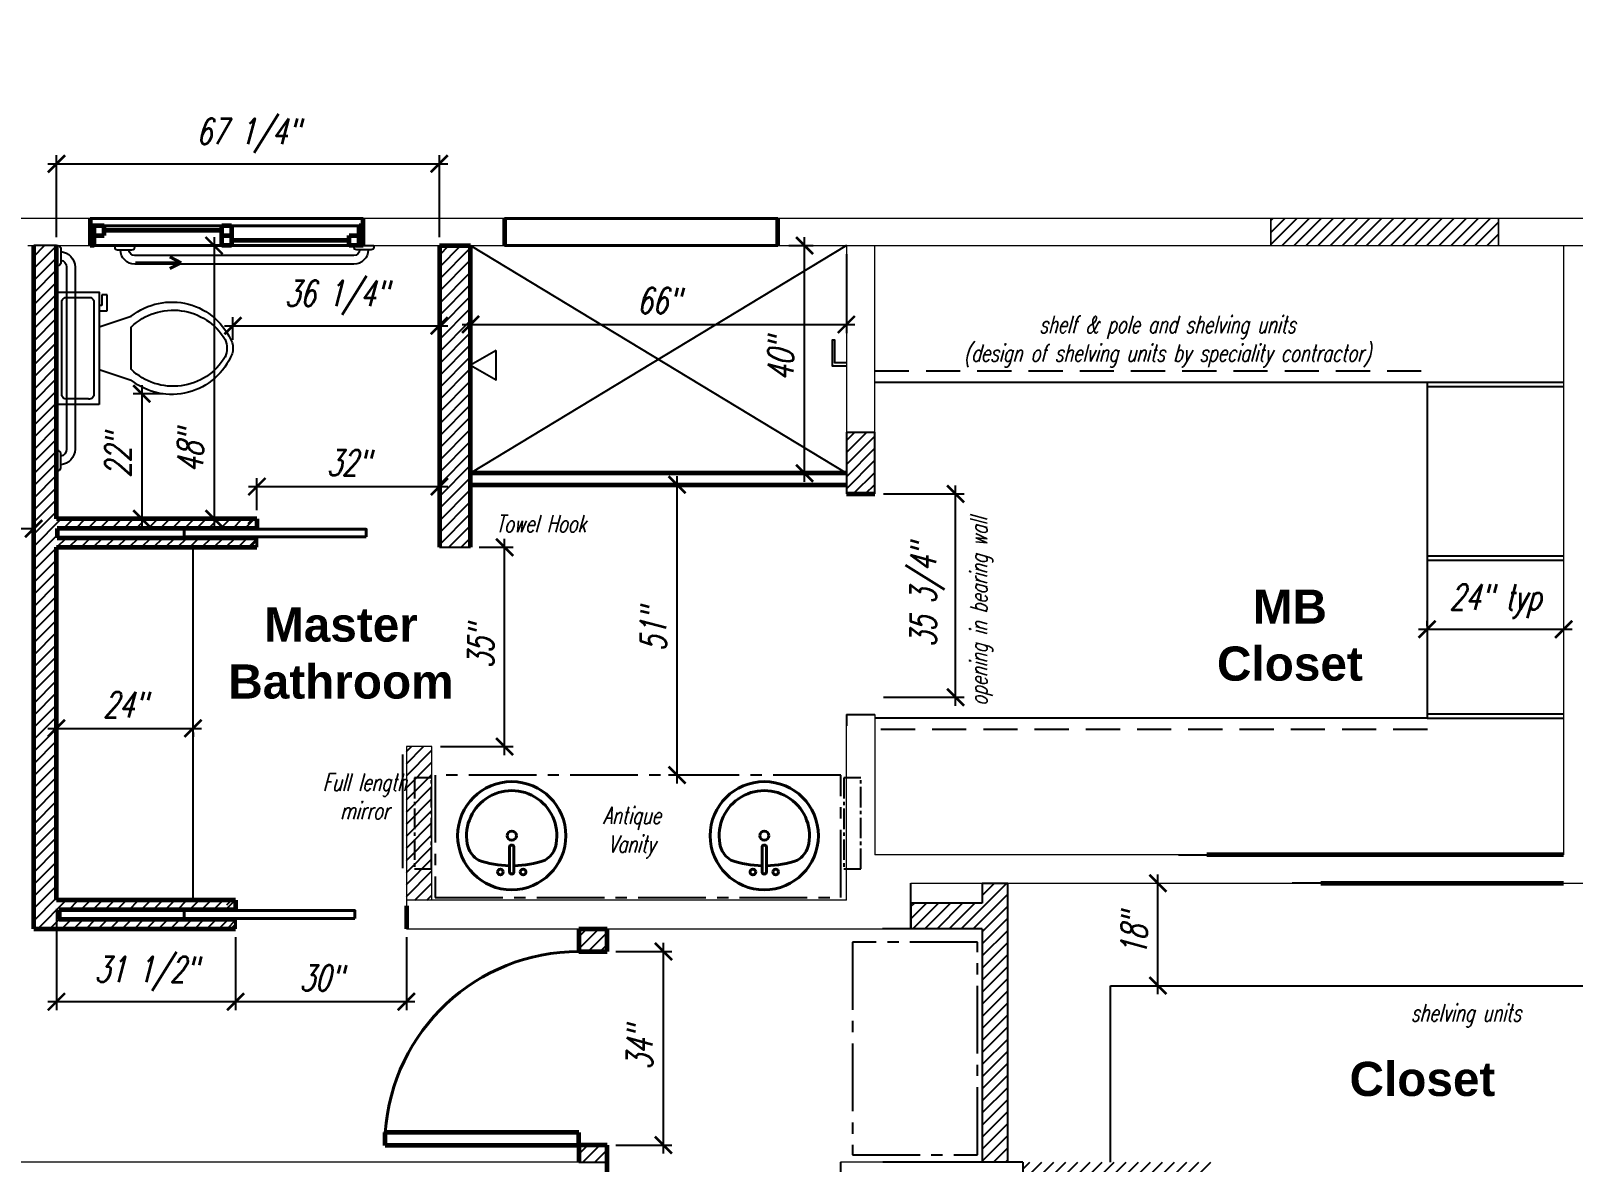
# Model space of a CAD drawing. Extents: x -938 to 746, y -693 to 167.
# Drawn here: x -460 to -189.1, y -165.7 to 33 of the extents above; entities that cross this region are included whole.
import ezdxf

# ---------------------------------------------------------------- set-up
doc = ezdxf.new("R2010")
doc.units = 0
doc.header["$LTSCALE"] = 48
doc.header["$MEASUREMENT"] = 0
doc.linetypes.add('CENTER2', pattern=[1.125, 0.75, -0.125, 0.125, -0.125])
doc.linetypes.add('HIDDEN2', pattern=[0.1875, 0.125, -0.0625])
doc.layers.get('Defpoints').update_dxf_attribs({"color": 11})
for name, color, linetype in [('A-Counter-Shelves', 2, 'Continuous'), ('A-Door', 1, 'Continuous'), ('A-FURN', 1, 'CENTER2'), ('A-WALL-ext-exs', 2, 'Continuous'), ('A-Wall-Int', 3, 'Continuous'), ('A-wall-int-exs', 41, 'Continuous'), ('A-Window', 74, 'Continuous'), ('Dim48', 1, 'Continuous'), ('Dim72', 1, 'Continuous'), ('hatch-walls', 165, 'Continuous'), ('Layer1', 1, 'Continuous'), ('P-FIXT', 1, 'Continuous'), ('P-SANR-FIXT', 1, 'Continuous')]:
    doc.layers.add(name, color=color, linetype=linetype)
doc.layers.add('A-Wall-ext', color=6, linetype='Continuous', lineweight=18)
doc.layers.add('text-features', color=30, linetype='Continuous', lineweight=9)
doc.layers.add('Text-Room Names', color=11, linetype='Continuous', plot=False)
doc.styles.add('Arial_B', font='arialbd.ttf', dxfattribs={"height": 6})
doc.styles.add('ROMANS', font='romans.shx', dxfattribs={"width": 0.7, "oblique": 15})
doc.dimstyles.new('Dim48', dxfattribs={"dimscale": 48, "dimtxt": 0.125, "dimasz": 0.0625, "dimexe": 0.09375, "dimexo": 0.046875, "dimgap": 0.03125, "dimtad": 1, "dimdec": 3, "dimzin": 3, "dimdsep": 46, "dimlunit": 4, "dimtxsty": 'ROMANS', "dimblk1": 'ARCHTICK', "dimblk2": 'ARCHTICK', "dimsah": 1, "dimcen": 0.09375, "dimclrd": 256, "dimclre": 256, "dimclrt": 3, "dimadec": 0, "dimazin": 0, "dimtfac": 1, "dimtdec": 3, "dimtmove": 1, "dimatfit": 1, "dimldrblk": 'ARCHTICK', "dimfxl": 1, "dimtolj": 1, "dimtzin": 0, "dimarcsym": 0})
doc.dimstyles.new('Dim48-in', dxfattribs={"dimscale": 48, "dimtxt": 0.09375, "dimasz": 0.0625, "dimexe": 0.03125, "dimexo": 0.03125, "dimgap": 0.03125, "dimtad": 1, "dimdec": 3, "dimzin": 7, "dimdsep": 46, "dimlunit": 5, "dimtxsty": 'ROMANS', "dimblk1": 'ARCHTICK', "dimblk2": 'ARCHTICK', "dimsah": 1, "dimcen": 0.125, "dimdle": 0.03125, "dimclrd": 256, "dimclre": 256, "dimclrt": 3, "dimadec": 0, "dimazin": 0, "dimtfac": 1, "dimtdec": 3, "dimtmove": 1, "dimatfit": 1, "dimldrblk": 'ARCHTICK', "dimfxl": 1, "dimfrac": 2, "dimtolj": 1, "dimtzin": 0, "dimarcsym": 0})

# ---------------------------------------------------------------- blocks, each defined once
blk = doc.blocks.new('_ARCHTICK')
at = {"color": 0, "linetype": 'ByBlock', "ltscale": 48, "const_width": 0.15}
blk.add_lwpolyline([(-0.5, -0.5), (0.5, 0.5)], dxfattribs=at)
blk = doc.blocks.new('DIMBLOCK2-Level 1')
at = {"layer": 'Defpoints', "color": 0, "transparency": 16777216}
for p in [(-382.75, -4.75), (-316.75, -4.75), (-316.75, -18.61)]:
    blk.add_point(p, dxfattribs=at)
at = {"layer": 'Dim48', "lineweight": -2, "transparency": 16777216}
for p, q in [((-382.75, -6.25), (-382.75, -20.11)), ((-316.75, -6.25), (-316.75, -20.11)), ((-384.25, -18.61), (-315.25, -18.61))]:
    blk.add_line(p, q, dxfattribs=at)
at = {"layer": 'Dim48', "lineweight": -2, "transparency": 16777216, "xscale": 3, "yscale": 3, "zscale": 3, "rotation": 180}
blk.add_blockref('_ARCHTICK', (-382.75, -18.61), dxfattribs=at)
at = {"layer": 'Dim48', "lineweight": -2, "transparency": 16777216, "xscale": 3, "yscale": 3, "zscale": 3}
blk.add_blockref('_ARCHTICK', (-316.75, -18.61), dxfattribs=at)
at = {"layer": 'Dim48', "color": 3, "transparency": 16777216, "insert": (-349.75, -14.43), "char_height": 4.5, "width": 115.4431, "attachment_point": 5, "style": 'ROMANS'}
blk.add_mtext('\\A1;66"', dxfattribs=at)
blk = doc.blocks.new('DIMBLOCK3-Level 1')
at = {"layer": 'Defpoints', "color": 0, "transparency": 16777216}
for p in [(-388.25, 9.62), (-455.51, -4.75), (-388.25, -4.75)]:
    blk.add_point(p, dxfattribs=at)
at = {"layer": 'Dim48', "lineweight": -2, "transparency": 16777216}
for p, q in [((-455.51, -3.25), (-455.51, 11.12)), ((-388.25, -3.25), (-388.25, 11.12)), ((-457.01, 9.62), (-386.75, 9.62))]:
    blk.add_line(p, q, dxfattribs=at)
at = {"layer": 'Dim48', "lineweight": -2, "transparency": 16777216, "xscale": 3, "yscale": 3, "zscale": 3, "rotation": 180}
blk.add_blockref('_ARCHTICK', (-455.51, 9.62), dxfattribs=at)
at = {"layer": 'Dim48', "lineweight": -2, "transparency": 16777216, "xscale": 3, "yscale": 3, "zscale": 3}
blk.add_blockref('_ARCHTICK', (-388.25, 9.62), dxfattribs=at)
at = {"layer": 'Dim48', "color": 3, "transparency": 16777216, "insert": (-421.88, 14.55), "char_height": 4.5, "width": 115.4431, "attachment_point": 5, "style": 'ROMANS'}
blk.add_mtext('\\A1;67 1/4"', dxfattribs=at)
blk = doc.blocks.new('DIMBLOCK28-Level 1')
at = {"layer": 'Defpoints', "color": 0, "transparency": 16777216}
for p in [(-328.34, -4.75), (-324.09, -4.75), (-328.96, -44.75)]:
    blk.add_point(p, dxfattribs=at)
at = {"layer": 'Dim48', "lineweight": -2, "transparency": 16777216}
for p, q in [((-326.84, -4.75), (-322.59, -4.75)), ((-324.09, -46.25), (-324.09, -3.25)), ((-327.46, -44.75), (-322.59, -44.75))]:
    blk.add_line(p, q, dxfattribs=at)
at = {"layer": 'Dim48', "lineweight": -2, "transparency": 16777216, "xscale": 3, "yscale": 3, "zscale": 3}
for p, rotation in [((-324.09, -4.75), 90), ((-324.09, -44.75), 270)]:
    blk.add_blockref('_ARCHTICK', p, dxfattribs=dict(at, rotation=rotation))
at = {"layer": 'Dim48', "color": 3, "transparency": 16777216, "insert": (-328.27, -24.75), "char_height": 4.5, "width": 115.4431, "attachment_point": 5, "rotation": 90, "style": 'ROMANS'}
blk.add_mtext('\\A1;40"', dxfattribs=at)
blk = doc.blocks.new('*D42')
at = {"layer": 'Defpoints', "color": 0, "transparency": 16777216}
for p in [(-214.75, -73.09), (-190.75, -72.14), (-190.75, -72.14)]:
    blk.add_point(p, dxfattribs=at)
at = {"layer": 'Dim48', "lineweight": -2, "transparency": 16777216}
for p, q in [((-216.25, -72.14), (-189.25, -72.14)), ((-214.75, -71.59), (-214.75, -70.64))]:
    blk.add_line(p, q, dxfattribs=at)
at = {"layer": 'Dim48', "lineweight": -2, "transparency": 16777216, "xscale": 3, "yscale": 3, "zscale": 3, "rotation": 180}
blk.add_blockref('_ARCHTICK', (-214.75, -72.14), dxfattribs=at)
at = {"layer": 'Dim48', "lineweight": -2, "transparency": 16777216, "xscale": 3, "yscale": 3, "zscale": 3}
blk.add_blockref('_ARCHTICK', (-190.75, -72.14), dxfattribs=at)
at = {"layer": 'Dim48', "color": 3, "transparency": 16777216, "insert": (-202.75, -67.22), "char_height": 4.5, "attachment_point": 5, "style": 'ROMANS'}
blk.add_mtext('\\A1;24" typ', dxfattribs=at)
blk = doc.blocks.new('water closet 31Lx19W-tank')
for p, q in [((8.92, -5.64), (8.92, -1.88)), ((-9.39, -7.98), (-7.52, -7.98)), ((-9.39, -8.92), (-9.39, -7.98)), ((-7.52, -7.98), (-7.52, -7.52)), ((-6.58, -7.52), (-6.58, -8.92)), ((-3.76, -7.52), (-5.64, -13.15)), ((3.76, -7.52), (5.64, -13.15)), ((-6.58, -8.92), (-9.39, -8.92)), ((3.76, -13.15), (-3.76, -13.15))]:
    blk.add_line(p, q)
blk.add_lwpolyline([(9.86, -7.52), (9.86, 0), (-9.86, 0), (-9.86, -7.52)], close=True)
for points in [[(-8.92, -1.88), (-8.92, -5.64)], [(7.98, -0.94), (-7.98, -0.94)], [(-7.98, -6.58), (7.98, -6.58)]]:
    blk.add_lwpolyline(points)
for centre, radius, start, end in [((-8.1, -1.76), 0.83, 81.8699, 188.1301), ((8.1, -1.76), 0.83, 351.8699, 98.1301), ((-8.1, -5.75), 0.83, 171.8699, 278.1301), ((8.1, -5.75), 0.83, 261.8699, 8.1301), ((3.31, -20.27), 11.43, 141.4691, 247.9714), ((3.95, -20.5), 10.64, 136.3677, 238.9468), ((-3.31, -20.27), 11.43, 292.0284, 38.5307), ((-3.95, -20.5), 10.64, 301.053, 43.6321), ((0, -26.19), 3.76, 245.7318, 294.2682), ((0, -27.24), 3.76, 254.8605, 285.1395)]:
    blk.add_arc(centre, radius, start, end)
blk = doc.blocks.new('GB-42')
at = {"linetype": 'Continuous'}
for points in [[(-0.75, 21.76, 0.411872), (-3.26, 19.23), (-3.26, 0), (-3.26, -19.23, 0.411872), (-0.75, -21.76)], [(-0.75, 20.26, 0.408454), (-1.76, 19.23), (-1.76, 0), (-1.76, -19.23, 0.408454), (-0.75, -20.26)]]:
    blk.add_lwpolyline(points, format="xyb", dxfattribs=at)
for points in [[(0, 22.77), (-0.24, 22.77, 0.414214), (-0.75, 22.26), (-0.75, 19.74, 0.414214), (-0.24, 19.23), (0, 19.23)], [(0, -22.77), (-0.24, -22.77, -0.414214), (-0.75, -22.26), (-0.75, -19.74, -0.414214), (-0.24, -19.23), (0, -19.23)]]:
    blk.add_lwpolyline(points, format="xyb", close=True, dxfattribs=at)
blk = doc.blocks.new('GB-36')
at = {"linetype": 'Continuous'}
blk.add_line((18, 0), (18, 0), dxfattribs=at)
for points in [[(18.74, 0.75, 0.388325), (16, 3.26), (-16, 3.26, 0.388325), (-18.74, 0.75, 0.388325)], [(17.23, 0.75, 0.357556), (16, 1.76), (-16, 1.76, 0.357556), (-17.23, 0.75, 0.357556)]]:
    blk.add_lwpolyline(points, format="xyb", dxfattribs=at)
for points in [[(-19.77, 0), (-19.77, 0.24, -0.414214), (-19.26, 0.75), (-16.74, 0.75, -0.414214), (-16.23, 0.24), (-16.23, 0)], [(19.77, 0), (19.77, 0.24, 0.414214), (19.26, 0.75), (16.74, 0.75, 0.414214), (16.23, 0.24), (16.23, 0)]]:
    blk.add_lwpolyline(points, format="xyb", close=True, dxfattribs=at)
blk = doc.blocks.new('ADA-handrails-at-WC')
at = {"linetype": 'Continuous', "rotation": 90}
for name, p in [('GB-36', (0, -19.77)), ('GB-42', (-33, 0))]:
    blk.add_blockref(name, p, dxfattribs=at)
blk = doc.blocks.new('*D93')
at = {"layer": 'Defpoints', "color": 0, "transparency": 16777216}
for p in [(-382.75, -57.75), (-376.78, -57.75), (-389.54, -92.75)]:
    blk.add_point(p, dxfattribs=at)
at = {"layer": 'Dim72', "lineweight": -2, "transparency": 16777216}
for p, q in [((-376.78, -94.25), (-376.78, -56.25)), ((-381.25, -57.75), (-375.28, -57.75)), ((-388.04, -92.75), (-375.28, -92.75))]:
    blk.add_line(p, q, dxfattribs=at)
at = {"layer": 'Dim72', "lineweight": -2, "transparency": 16777216, "xscale": 3, "yscale": 3, "zscale": 3}
for p, rotation in [((-376.78, -57.75), 90), ((-376.78, -92.75), 270)]:
    blk.add_blockref('_ARCHTICK', p, dxfattribs=dict(at, rotation=rotation))
at = {"layer": 'Dim72', "color": 3, "transparency": 16777216, "insert": (-380.96, -75.25), "char_height": 4.5, "attachment_point": 5, "rotation": 90, "style": 'ROMANS'}
blk.add_mtext('\\A1;35"', dxfattribs=at)
blk = doc.blocks.new('*D94')
at = {"layer": 'Defpoints', "color": 0, "transparency": 16777216}
for p in [(-358.75, -128.75), (-348.88, -128.75), (-358.75, -162.75)]:
    blk.add_point(p, dxfattribs=at)
at = {"layer": 'Dim48', "lineweight": -2, "transparency": 16777216}
for p, q in [((-348.88, -164.25), (-348.88, -127.25)), ((-357.25, -128.75), (-347.38, -128.75)), ((-357.25, -162.75), (-347.38, -162.75))]:
    blk.add_line(p, q, dxfattribs=at)
at = {"layer": 'Dim48', "lineweight": -2, "transparency": 16777216, "xscale": 3, "yscale": 3, "zscale": 3}
for p, rotation in [((-348.88, -128.75), 90), ((-348.88, -162.75), 270)]:
    blk.add_blockref('_ARCHTICK', p, dxfattribs=dict(at, rotation=rotation))
at = {"layer": 'Dim48', "color": 3, "transparency": 16777216, "insert": (-353.06, -145.75), "char_height": 4.5, "attachment_point": 5, "rotation": 90, "style": 'ROMANS'}
blk.add_mtext('\\A1;34"', dxfattribs=at)
blk = doc.blocks.new('*D95')
at = {"layer": 'Defpoints', "color": 0, "transparency": 16777216}
for p in [(-262.02, -116.75), (-262.02, -116.75), (-262.02, -134.75)]:
    blk.add_point(p, dxfattribs=at)
at = {"layer": 'Dim72', "lineweight": -2, "transparency": 16777216}
blk.add_line((-262.02, -136.25), (-262.02, -115.25), dxfattribs=at)
at = {"layer": 'Dim72', "lineweight": -2, "transparency": 16777216, "xscale": 3, "yscale": 3, "zscale": 3}
for p, rotation in [((-262.02, -116.75), 90), ((-262.02, -134.75), 270)]:
    blk.add_blockref('_ARCHTICK', p, dxfattribs=dict(at, rotation=rotation))
at = {"layer": 'Dim72', "color": 3, "transparency": 16777216, "insert": (-266.2, -125.75), "char_height": 4.5, "attachment_point": 5, "rotation": 90, "style": 'ROMANS'}
blk.add_mtext('\\A1;18"', dxfattribs=at)
blk = doc.blocks.new('*D96')
at = {"layer": 'Defpoints', "color": 0, "transparency": 16777216}
for p in [(-431.51, -88.75), (-431.51, -89.55), (-455.51, -98)]:
    blk.add_point(p, dxfattribs=at)
at = {"layer": 'Dim48', "lineweight": -2, "transparency": 16777216}
for p, q in [((-455.51, -96.5), (-455.51, -88.05)), ((-457.01, -89.55), (-430.01, -89.55)), ((-431.51, -90.25), (-431.51, -91.05))]:
    blk.add_line(p, q, dxfattribs=at)
at = {"layer": 'Dim48', "lineweight": -2, "transparency": 16777216, "xscale": 3, "yscale": 3, "zscale": 3, "rotation": 180}
blk.add_blockref('_ARCHTICK', (-455.51, -89.55), dxfattribs=at)
at = {"layer": 'Dim48', "lineweight": -2, "transparency": 16777216, "xscale": 3, "yscale": 3, "zscale": 3}
blk.add_blockref('_ARCHTICK', (-431.51, -89.55), dxfattribs=at)
at = {"layer": 'Dim48', "color": 3, "transparency": 16777216, "insert": (-443.51, -85.37), "char_height": 4.5, "attachment_point": 5, "style": 'ROMANS'}
blk.add_mtext('\\A1;24"', dxfattribs=at)
blk = doc.blocks.new('*D97')
at = {"layer": 'Defpoints', "color": 0, "transparency": 16777216}
for p in [(-388.25, -18.83), (-424.51, -22.78), (-388.25, -22.78)]:
    blk.add_point(p, dxfattribs=at)
at = {"layer": 'Dim48', "lineweight": -2, "transparency": 16777216}
for p, q in [((-426.01, -18.83), (-386.75, -18.83)), ((-424.51, -21.28), (-424.51, -17.33)), ((-388.25, -21.28), (-388.25, -17.33))]:
    blk.add_line(p, q, dxfattribs=at)
at = {"layer": 'Dim48', "lineweight": -2, "transparency": 16777216, "xscale": 3, "yscale": 3, "zscale": 3, "rotation": 180}
blk.add_blockref('_ARCHTICK', (-424.51, -18.83), dxfattribs=at)
at = {"layer": 'Dim48', "lineweight": -2, "transparency": 16777216, "xscale": 3, "yscale": 3, "zscale": 3}
blk.add_blockref('_ARCHTICK', (-388.25, -18.83), dxfattribs=at)
at = {"layer": 'Dim48', "color": 3, "transparency": 16777216, "insert": (-406.38, -13.9), "char_height": 4.5, "attachment_point": 5, "style": 'ROMANS'}
blk.add_mtext('\\A1;36 1/4"', dxfattribs=at)
blk = doc.blocks.new('*D98')
at = {"layer": 'Defpoints', "color": 0, "transparency": 16777216}
for p in [(-435.24, -30.78), (-440.53, -52.75), (-433.66, -52.75)]:
    blk.add_point(p, dxfattribs=at)
at = {"layer": 'Dim48', "lineweight": -2, "transparency": 16777216}
for p, q in [((-440.53, -29.28), (-440.53, -54.25)), ((-436.74, -30.78), (-442.03, -30.78)), ((-435.16, -52.75), (-442.03, -52.75))]:
    blk.add_line(p, q, dxfattribs=at)
at = {"layer": 'Dim48', "lineweight": -2, "transparency": 16777216, "xscale": 3, "yscale": 3, "zscale": 3}
for p, rotation in [((-440.53, -30.78), 90), ((-440.53, -52.75), 270)]:
    blk.add_blockref('_ARCHTICK', p, dxfattribs=dict(at, rotation=rotation))
at = {"layer": 'Dim48', "color": 3, "transparency": 16777216, "insert": (-444.71, -41.68), "char_height": 4.5, "attachment_point": 5, "rotation": 90, "style": 'ROMANS'}
blk.add_mtext('\\A1;22"', dxfattribs=at)
blk = doc.blocks.new('*D99')
at = {"layer": 'Defpoints', "color": 0, "transparency": 16777216}
for p in [(-424.04, -124.75), (-394.04, -124.75), (-424.04, -137.57)]:
    blk.add_point(p, dxfattribs=at)
at = {"layer": 'Dim48', "lineweight": -2, "transparency": 16777216}
for p, q in [((-424.04, -126.25), (-424.04, -139.07)), ((-394.04, -126.25), (-394.04, -139.07)), ((-392.54, -137.57), (-425.54, -137.57))]:
    blk.add_line(p, q, dxfattribs=at)
at = {"layer": 'Dim48', "lineweight": -2, "transparency": 16777216, "xscale": 3, "yscale": 3, "zscale": 3, "rotation": 180}
blk.add_blockref('_ARCHTICK', (-424.04, -137.57), dxfattribs=at)
at = {"layer": 'Dim48', "lineweight": -2, "transparency": 16777216, "xscale": 3, "yscale": 3, "zscale": 3}
blk.add_blockref('_ARCHTICK', (-394.04, -137.57), dxfattribs=at)
at = {"layer": 'Dim48', "color": 3, "transparency": 16777216, "insert": (-409.04, -133.39), "char_height": 4.5, "attachment_point": 5, "style": 'ROMANS'}
blk.add_mtext('\\A1;30"', dxfattribs=at)
blk = doc.blocks.new('*D100')
at = {"layer": 'Defpoints', "color": 0, "transparency": 16777216}
for p in [(-455.51, -119.75), (-424.04, -124.75), (-455.51, -137.57)]:
    blk.add_point(p, dxfattribs=at)
at = {"layer": 'Dim48', "lineweight": -2, "transparency": 16777216}
for p, q in [((-455.51, -121.25), (-455.51, -139.07)), ((-424.04, -126.25), (-424.04, -139.07)), ((-422.54, -137.57), (-457.01, -137.57))]:
    blk.add_line(p, q, dxfattribs=at)
at = {"layer": 'Dim48', "lineweight": -2, "transparency": 16777216, "xscale": 3, "yscale": 3, "zscale": 3, "rotation": 180}
blk.add_blockref('_ARCHTICK', (-455.51, -137.57), dxfattribs=at)
at = {"layer": 'Dim48', "lineweight": -2, "transparency": 16777216, "xscale": 3, "yscale": 3, "zscale": 3}
blk.add_blockref('_ARCHTICK', (-424.04, -137.57), dxfattribs=at)
at = {"layer": 'Dim48', "color": 3, "transparency": 16777216, "insert": (-439.77, -132.64), "char_height": 4.5, "attachment_point": 5, "style": 'ROMANS'}
blk.add_mtext('\\A1;31 1/2"', dxfattribs=at)
blk = doc.blocks.new('*D101')
at = {"layer": 'Defpoints', "color": 0, "transparency": 16777216}
for p in [(-619.63, -54.48), (-619.63, -57), (-459.51, -60.57)]:
    blk.add_point(p, dxfattribs=at)
at = {"layer": 'Dim48', "lineweight": -2, "transparency": 16777216}
for p, q in [((-619.63, -54.75), (-619.63, -49.98)), ((-459.51, -58.32), (-459.51, -49.98)), ((-459.51, -54.48), (-619.63, -54.48))]:
    blk.add_line(p, q, dxfattribs=at)
at = {"layer": 'Dim48', "lineweight": -2, "transparency": 16777216, "xscale": 3, "yscale": 3, "zscale": 3, "rotation": 180}
blk.add_blockref('_ARCHTICK', (-619.63, -54.48), dxfattribs=at)
at = {"layer": 'Dim48', "lineweight": -2, "transparency": 16777216, "xscale": 3, "yscale": 3, "zscale": 3}
blk.add_blockref('_ARCHTICK', (-459.51, -54.48), dxfattribs=at)
at = {"layer": 'Dim48', "color": 3, "transparency": 16777216, "insert": (-496.74, -45.98), "char_height": 6, "attachment_point": 5, "style": 'ROMANS'}
blk.add_mtext('\\A1;13\'-4{\\H1x;\\S1/8;}"', dxfattribs=at)
blk = doc.blocks.new('*D102')
at = {"layer": 'Defpoints', "color": 0, "transparency": 16777216}
for p in [(-421.96, -4.75), (-427.82, -52.75), (-421.96, -52.75)]:
    blk.add_point(p, dxfattribs=at)
at = {"layer": 'Dim48', "lineweight": -2, "transparency": 16777216}
for p, q in [((-423.46, -4.75), (-429.32, -4.75)), ((-427.82, -3.25), (-427.82, -54.25)), ((-423.46, -52.75), (-429.32, -52.75))]:
    blk.add_line(p, q, dxfattribs=at)
at = {"layer": 'Dim48', "lineweight": -2, "transparency": 16777216, "xscale": 3, "yscale": 3, "zscale": 3}
for p, rotation in [((-427.82, -4.75), 90), ((-427.82, -52.75), 270)]:
    blk.add_blockref('_ARCHTICK', p, dxfattribs=dict(at, rotation=rotation))
at = {"layer": 'Dim48', "color": 3, "transparency": 16777216, "insert": (-432, -40.9), "char_height": 4.5, "attachment_point": 5, "rotation": 90, "style": 'ROMANS'}
blk.add_mtext('\\A1;48"', dxfattribs=at)
blk = doc.blocks.new('*D103')
at = {"layer": 'Defpoints', "color": 0, "transparency": 16777216}
for p in [(-346.48, -46.75), (-344.13, -46.75), (-344.13, -97.75)]:
    blk.add_point(p, dxfattribs=at)
at = {"layer": 'Dim48', "lineweight": -2, "transparency": 16777216}
for p, q in [((-346.48, -99.25), (-346.48, -45.25)), ((-345.63, -46.75), (-347.98, -46.75)), ((-345.63, -97.75), (-347.98, -97.75))]:
    blk.add_line(p, q, dxfattribs=at)
at = {"layer": 'Dim48', "lineweight": -2, "transparency": 16777216, "xscale": 3, "yscale": 3, "zscale": 3}
for p, rotation in [((-346.48, -46.75), 90), ((-346.48, -97.75), 270)]:
    blk.add_blockref('_ARCHTICK', p, dxfattribs=dict(at, rotation=rotation))
at = {"layer": 'Dim48', "color": 3, "transparency": 16777216, "insert": (-350.66, -72.25), "char_height": 4.5, "attachment_point": 5, "rotation": 90, "style": 'ROMANS'}
blk.add_mtext('\\A1;51"', dxfattribs=at)
blk = doc.blocks.new('*D104')
at = {"layer": 'Defpoints', "color": 0, "transparency": 16777216}
for p in [(-311.75, -48.37), (-297.56, -48.37), (-311.75, -84.09)]:
    blk.add_point(p, dxfattribs=at)
at = {"layer": 'Dim48', "lineweight": -2, "transparency": 16777216}
for p, q in [((-310.25, -48.37), (-296.06, -48.37)), ((-297.56, -85.59), (-297.56, -46.87)), ((-310.25, -84.09), (-296.06, -84.09))]:
    blk.add_line(p, q, dxfattribs=at)
at = {"layer": 'Dim48', "lineweight": -2, "transparency": 16777216, "xscale": 3, "yscale": 3, "zscale": 3}
for p, rotation in [((-297.56, -48.37), 90), ((-297.56, -84.09), 270)]:
    blk.add_blockref('_ARCHTICK', p, dxfattribs=dict(at, rotation=rotation))
at = {"layer": 'Dim48', "color": 3, "transparency": 16777216, "insert": (-302.49, -66.23), "char_height": 4.5, "attachment_point": 5, "rotation": 90, "style": 'ROMANS'}
blk.add_mtext('\\A1;35 3/4"', dxfattribs=at)
blk = doc.blocks.new('*D105')
at = {"layer": 'Defpoints', "color": 0, "transparency": 16777216}
for p in [(-388.25, -47.08), (-388.25, -48.31), (-420.29, -52.75)]:
    blk.add_point(p, dxfattribs=at)
at = {"layer": 'Dim48', "lineweight": -2, "transparency": 16777216}
for p, q in [((-420.29, -51.25), (-420.29, -45.58)), ((-388.25, -46.81), (-388.25, -45.58)), ((-421.79, -47.08), (-386.75, -47.08))]:
    blk.add_line(p, q, dxfattribs=at)
at = {"layer": 'Dim48', "lineweight": -2, "transparency": 16777216, "xscale": 3, "yscale": 3, "zscale": 3, "rotation": 180}
blk.add_blockref('_ARCHTICK', (-420.29, -47.08), dxfattribs=at)
at = {"layer": 'Dim48', "lineweight": -2, "transparency": 16777216, "xscale": 3, "yscale": 3, "zscale": 3}
blk.add_blockref('_ARCHTICK', (-388.25, -47.08), dxfattribs=at)
at = {"layer": 'Dim48', "color": 3, "transparency": 16777216, "insert": (-404.27, -42.9), "char_height": 4.5, "attachment_point": 5, "style": 'ROMANS'}
blk.add_mtext('\\A1;32"', dxfattribs=at)

msp = doc.modelspace()

# ---------------------------------------------------------------- hatches: boundary and pattern name
at = {"layer": 'hatch-walls'}
h = msp.add_hatch(dxfattribs=at)
h.set_pattern_fill('ANSI31', color=256, scale=12)
h.paths.add_polyline_path([(-202.1662, 0), (-242.1662, 0), (-242.1662, -4.75), (-202.1662, -4.75)])
h = msp.add_hatch(dxfattribs=at)
h.set_pattern_fill('ANSI31', color=256, scale=12)
h.set_pattern_definition([(45, (0, 1), (-1.06066, 1.06066), [])])
h.paths.add_polyline_path([(-455.5079, -4.75), (-459.5079, -4.75), (-459.5079, -124.75), (-424.0398, -124.75), (-424.0398, -123.0625), (-455.0398, -123.0625), (-455.0398, -121.4375), (-424.0398, -121.4375), (-424.0398, -119.75), (-455.5079, -119.75), (-455.5079, -57.75), (-420.2898, -57.75), (-420.2898, -56.0625), (-455.4119, -56.0625), (-455.4119, -54.4375), (-420.2898, -54.4375), (-420.2898, -52.75), (-455.5079, -52.75)])
h = msp.add_hatch(dxfattribs=at)
h.set_pattern_fill('ANSI31', color=256, scale=12)
h.paths.add_polyline_path([(-382.75, -4.75), (-388.25, -4.75), (-388.25, -45.7587), (-388.25, -57.75), (-385.5, -57.75), (-382.75, -57.75)])
h = msp.add_hatch(dxfattribs=at)
h.set_pattern_fill('ANSI31', color=256, scale=12)
h.set_pattern_definition([(45, (0, 2), (-1.06066, 1.06066), [])])
h.paths.add_polyline_path([(-311.75, -37.5035), (-316.75, -37.5035), (-316.75, -48.375), (-311.75, -48.375)])
h = msp.add_hatch(dxfattribs=at)
h.set_pattern_fill('ANSI31', color=256, scale=12)
h.set_pattern_definition([(45, (-11.7819, 68), (-1.06066, 1.06066), [])])
h.paths.add_polyline_path([(-420.2898, -54.4375), (-420.2898, -52.75), (-421.8275, -52.75), (-421.8275, -54.4375)])
h.paths.add_polyline_path([(-420.2898, -57.75), (-420.2898, -56.0625), (-421.8275, -56.0625), (-421.8275, -57.75)])
h = msp.add_hatch(dxfattribs=at)
h.set_pattern_fill('ANSI31', color=256, scale=12)
h.set_pattern_definition([(45, (-35.2299, -1e-13), (-1.06066, 1.06066), [])])
h.paths.add_polyline_path([(-389.5398, -92.75), (-394.0398, -92.75), (-394.0398, -119.75), (-389.5398, -119.75), (-389.5398, -115.25), (-392.2737, -115.25), (-392.2737, -99.25), (-389.5398, -99.25)])
h.paths.add_polyline_path([(-389.5398, -99.25), (-392.2737, -99.25), (-392.2737, -115.25), (-389.5398, -115.25)], flags=17)
h = msp.add_hatch(dxfattribs=at)
h.set_pattern_fill('ANSI31', color=256, scale=12)
h.paths.add_polyline_path([(-288.375, -116.75), (-292.875, -116.75), (-292.875, -165.75), (-285.75, -165.75), (-285.75, -170.75), (-252.75, -170.75), (-252.75, -165.75), (-288.375, -165.75)])
h = msp.add_hatch(dxfattribs=at)
h.set_pattern_fill('ANSI31', color=256, scale=12)
h.set_pattern_definition([(45, (-15.5319, 1), (-1.06066, 1.06066), [])])
h.paths.add_polyline_path([(-424.0398, -121.4375), (-424.0398, -119.75), (-425.5775, -119.75), (-425.5775, -121.4375)])
h.paths.add_polyline_path([(-424.0398, -124.75), (-424.0398, -123.0625), (-425.5775, -123.0625), (-425.5775, -124.75)])
h = msp.add_hatch(dxfattribs=at)
h.set_pattern_fill('ANSI31', color=256, scale=12)
h.paths.add_polyline_path([(-292.875, -120.25), (-305.4206, -120.25), (-305.4206, -124.75), (-292.875, -124.75)])
h = msp.add_hatch(dxfattribs=at)
h.set_pattern_fill('ANSI31', color=256, scale=12)
h.paths.add_polyline_path([(-358.75, -124.75), (-363.75, -124.75), (-363.75, -128.75), (-358.75, -128.75)])
h = msp.add_hatch(dxfattribs=at)
h.set_pattern_fill('ANSI31', color=256, scale=12)
h.paths.add_polyline_path([(-363.75, -162.75), (-363.75, -165.75), (-358.75, -165.75), (-358.75, -162.75)])

# ---------------------------------------------------------------- linework, layer by layer
at = {"layer": 'A-Counter-Shelves', "linetype": 'HIDDEN2'}
for p, q in [((-311.75, -26.75), (-214.6724, -26.75)), ((-214.679, -89.75), (-311.75, -89.75))]:
    msp.add_line(p, q, dxfattribs=at)
at = {"layer": 'A-Counter-Shelves'}
for p, q in [((-214.75, -28.75), (-190.75, -28.75)), ((-214.75, -29.5), (-190.75, -29.5)), ((-431.5079, -119.75), (-431.5079, -57.75)), ((-214.75, -59.25), (-190.75, -59.25)), ((-214.75, -60), (-190.75, -60)), ((-214.75, -87), (-190.75, -87)), ((-214.75, -87.75), (-190.75, -87.75)), ((-270.375, -165.75), (-270.375, -134.75)), ((-270.375, -134.75), (-166.75, -134.75))]:
    msp.add_line(p, q, dxfattribs=at)
msp.add_lwpolyline([(-311.75, -28.75), (-214.75, -28.75), (-214.75, -87.75), (-311.75, -87.75)], dxfattribs=at)
at = {"layer": 'A-Door', "lineweight": 60}
for p, q in [((-363.75, -160.5587), (-397.7499, -160.5587)), ((-397.7499, -162.8254), (-397.7499, -160.5587)), ((-363.75, -162.8254), (-363.75, -160.5587)), ((-363.75, -162.8254), (-397.7499, -162.8254))]:
    msp.add_line(p, q, dxfattribs=at)
at = {"layer": 'A-Door', "lineweight": 40}
for points in [[(-401.0743, -55.9375), (-401.0743, -54.5625), (-433.0743, -54.5625), (-433.0743, -55.9375)], [(-403.0743, -122.9375), (-403.0743, -121.5625), (-433.0743, -121.5625), (-433.0743, -122.9375)]]:
    msp.add_lwpolyline(points, close=True, dxfattribs=at)
msp.add_arc((-363.75, -162.8254), 34.0754, 90, 176.185925, dxfattribs=at)
at = {"layer": 'A-FURN', "ltscale": 0.1}
for points in [[(-389.6308, -114.25), (-389.6308, -98.25), (-392.6308, -98.25), (-392.6308, -114.25)], [(-314.189, -114.25), (-314.189, -98.25), (-317.189, -98.25), (-317.189, -114.25)]]:
    msp.add_lwpolyline(points, close=True, dxfattribs=at)
at = {"layer": 'A-FURN', "ltscale": 0.33}
for points in [[(-388.9621, -119.258), (-317.7331, -119.258), (-317.7331, -97.75), (-388.9621, -97.75)], [(-315.6877, -164.4754), (-293.6905, -164.4754), (-293.6905, -127.0903), (-315.6877, -127.0903)]]:
    msp.add_lwpolyline(points, close=True, dxfattribs=at)
at = {"layer": 'A-Wall-ext', "lineweight": 60}
for p, q in [((-449.6118, 0), (-449.6118, -4.75)), ((-401.6118, -4.75), (-401.6118, 0)), ((-376.7934, 0), (-376.7934, -4.75)), ((-328.7934, -4.75), (-328.7934, 0))]:
    msp.add_line(p, q, dxfattribs=at)
at = {"layer": 'A-Wall-ext'}
msp.add_lwpolyline([(-242.1662, -4.75), (-202.1662, -4.75), (-202.1662, 0), (-242.1662, 0)], close=True, dxfattribs=at)
at = {"layer": 'A-WALL-ext-exs', "lineweight": 9}
for p, q in [((-449.6118, 0), (-487.2051, 0)), ((-376.7934, 0), (-401.6118, 0)), ((-268.7934, 0), (-328.7934, 0)), ((-242.1662, 0), (-268.7934, 0)), ((-242.1662, -4.75), (-242.1662, 0)), ((-174.25, 0), (-202.1662, 0)), ((-202.1662, 0), (-202.1662, -4.75)), ((-460.5079, -4.75), (-449.6118, -4.75)), ((-401.6118, -4.75), (-382.75, -4.75)), ((-382.75, -4.75), (-376.7934, -4.75)), ((-328.7934, -4.75), (-268.7934, -4.75)), ((-268.7934, -4.75), (-242.1662, -4.75)), ((-202.1662, -4.75), (-190.75, -4.75)), ((-190.75, -4.75), (-174.25, -4.75))]:
    msp.add_line(p, q, dxfattribs=at)
at = {"layer": 'A-Wall-Int'}
for p, q in [((-455.5079, -4.75), (-459.5079, -4.75)), ((-316.75, -37.5035), (-316.75, -48.375)), ((-316.75, -37.5035), (-311.75, -37.5035)), ((-311.75, -48.375), (-311.75, -37.5035)), ((-388.25, -57.75), (-382.75, -57.75)), ((-316.75, -87.0908), (-311.75, -87.0908)), ((-316.75, -87.0908), (-316.75, -89.0908)), ((-258.4206, -111.75), (-253.4206, -111.75)), ((-292.875, -116.75), (-292.875, -120.25)), ((-292.875, -116.75), (-288.375, -116.75)), ((-288.375, -165.75), (-288.375, -116.75)), ((-233.4206, -116.75), (-238.4206, -116.75)), ((-292.875, -120.25), (-305.4206, -120.25)), ((-305.4206, -120.25), (-305.4206, -124.75)), ((-292.875, -124.75), (-310.4206, -124.75)), ((-292.875, -124.75), (-292.875, -165.75)), ((-363.75, -165.75), (-358.75, -165.75)), ((-317.75, -165.75), (-317.75, -170.75)), ((-305.3342, -165.75), (-310.3342, -165.75))]:
    msp.add_line(p, q, dxfattribs=at)
at = {"layer": 'A-Wall-Int', "lineweight": 60}
for p, q in [((-459.5079, -124.75), (-459.5079, -4.75)), ((-455.5079, -52.75), (-455.5079, -4.75)), ((-388.25, -4.75), (-388.25, -57.75)), ((-388.25, -4.75), (-382.75, -4.75)), ((-382.75, -57.75), (-382.75, -4.75)), ((-316.75, -48.375), (-311.75, -48.375)), ((-420.2898, -52.75), (-455.5079, -52.75)), ((-420.2898, -52.75), (-420.2898, -54.4375)), ((-420.2898, -54.4375), (-455.4119, -54.4375)), ((-455.4119, -54.4375), (-455.4119, -56.0625)), ((-455.4119, -56.0625), (-420.2898, -56.0625)), ((-455.5079, -119.75), (-455.5079, -57.75)), ((-455.5079, -57.75), (-420.2898, -57.75)), ((-424.0398, -119.75), (-455.5079, -119.75)), ((-424.0398, -121.4375), (-455.0398, -121.4375)), ((-455.0398, -121.4375), (-455.0398, -123.0625)), ((-424.0398, -119.75), (-424.0398, -121.4375)), ((-394.0398, -120.75), (-394.0398, -124.75)), ((-455.0398, -123.0625), (-424.0398, -123.0625)), ((-459.5079, -124.75), (-424.0398, -124.75)), ((-363.75, -124.75), (-363.75, -128.75)), ((-363.75, -124.75), (-358.75, -124.75)), ((-358.75, -128.75), (-358.75, -124.75)), ((-363.75, -128.75), (-358.75, -128.75)), ((-363.75, -162.75), (-363.75, -165.75)), ((-358.75, -162.75), (-363.75, -162.75)), ((-358.75, -170.75), (-358.75, -162.75))]:
    msp.add_line(p, q, dxfattribs=at)
at = {"layer": 'A-Wall-Int', "lineweight": 40}
for p, q in [((-420.2898, -54.4375), (-420.2898, -52.75)), ((-420.2898, -57.75), (-420.2898, -56.0625)), ((-424.0398, -121.4375), (-424.0398, -119.75)), ((-424.0398, -124.75), (-424.0398, -123.0625))]:
    msp.add_line(p, q, dxfattribs=at)
at = {"layer": 'A-Wall-Int', "lineweight": 9}
for p, q in [((-394.0398, -92.75), (-394.0398, -120.75)), ((-389.5398, -92.75), (-394.0398, -92.75)), ((-389.5398, -119.75), (-389.5398, -92.75))]:
    msp.add_line(p, q, dxfattribs=at)
at = {"layer": 'A-wall-int-exs', "lineweight": 9}
for p, q in [((-316.75, -4.75), (-316.75, -37.5035)), ((-311.75, -37.5035), (-311.75, -4.75)), ((-190.75, -4.75), (-190.75, -111.75)), ((-316.75, -119.75), (-316.75, -89.0908)), ((-276.75, -111.75), (-311.75, -111.75)), ((-258.4206, -111.75), (-276.75, -111.75)), ((-305.4206, -116.75), (-238.4206, -116.75)), ((-190.75, -116.75), (-148.75, -116.75)), ((-316.75, -119.75), (-394.0398, -119.75)), ((-394.0398, -124.75), (-310.4206, -124.75)), ((-358.75, -165.75), (-529.75, -165.75)), ((-310.3342, -165.75), (-317.75, -165.75))]:
    msp.add_line(p, q, dxfattribs=at)
at = {"layer": 'A-wall-int-exs', "lineweight": 60}
for p, q in [((-190.75, -111.75), (-253.4206, -111.75)), ((-233.4206, -116.75), (-190.75, -116.75))]:
    msp.add_line(p, q, dxfattribs=at)
at = {"layer": 'A-wall-int-exs'}
for p, q in [((-305.4206, -124.75), (-305.4206, -116.75)), ((-285.75, -165.75), (-305.3342, -165.75)), ((-285.75, -165.75), (-285.75, -170.75))]:
    msp.add_line(p, q, dxfattribs=at)
at = {"layer": 'A-wall-int-exs', "lineweight": 9}
msp.add_lwpolyline([(-311.75, -87.0908), (-311.75, -111.75)], dxfattribs=at)
at = {"layer": 'A-Window', "lineweight": 40}
for p, q in [((-401.6118, 0), (-449.6118, 0)), ((-328.7934, 0), (-376.7934, 0)), ((-426.4868, -1.25), (-447.1118, -1.25)), ((-402.3618, -1.25), (-424.7368, -1.25)), ((-449.6118, -4.75), (-401.6118, -4.75)), ((-426.4868, -4.75), (-448.8618, -4.75)), ((-404.1118, -4.75), (-424.7368, -4.75)), ((-376.7934, -4.75), (-328.7934, -4.75)), ((-353.6684, -4.75), (-376.0434, -4.75)), ((-331.2934, -4.75), (-351.9184, -4.75)), ((-433.6118, -7.75), (-441.6118, -7.75)), ((-433.6118, -7.75), (-435.6118, -6.75)), ((-433.6118, -7.75), (-435.6118, -8.75))]:
    msp.add_line(p, q, dxfattribs=at)
at = {"layer": 'A-Window', "lineweight": 60}
for p, q in [((-447.1118, -1.25), (-449.6118, -1.25)), ((-448.8618, -4.75), (-448.8618, -1.25)), ((-447.1118, -3), (-447.1118, -1.25)), ((-426.4868, -2.125), (-447.1118, -2.125)), ((-424.7368, -1.25), (-426.4868, -1.25)), ((-426.4868, -4.75), (-426.4868, -1.25)), ((-424.7368, -1.25), (-424.7368, -4.75)), ((-401.6118, -1.25), (-402.3618, -1.25)), ((-402.3618, -4.75), (-402.3618, -1.25)), ((-448.8618, -4.75), (-449.6118, -4.75)), ((-448.8618, -3), (-447.1118, -3)), ((-426.4868, -3), (-424.7368, -3)), ((-424.7368, -4.75), (-426.4868, -4.75)), ((-404.1118, -3.875), (-424.7368, -3.875)), ((-404.1118, -3), (-402.3618, -3)), ((-404.1118, -4.75), (-404.1118, -3)), ((-401.6118, -4.75), (-404.1118, -4.75))]:
    msp.add_line(p, q, dxfattribs=at)
at = {"layer": 'Dim48'}
msp.add_line((-394.72, -94.1161), (-394.72, -114.1161), dxfattribs=at)
at = {"layer": 'Layer1', "lineweight": 60}
for p, q in [((-316.75, -44.75), (-382.75, -44.75)), ((-382.75, -46.75), (-316.75, -46.75))]:
    msp.add_line(p, q, dxfattribs=at)
at = {"layer": 'P-SANR-FIXT'}
for p, q in [((-382.75, -4.75), (-316.75, -44.75)), ((-316.75, -4.75), (-382.75, -44.75))]:
    msp.add_line(p, q, dxfattribs=at)
at = {"layer": 'P-SANR-FIXT', "lineweight": 40}
for p, q in [((-375.9051, -114.7811), (-375.9051, -110.4173)), ((-375.1551, -114.7811), (-375.1551, -110.4173)), ((-331.5401, -114.7811), (-331.5401, -110.4173)), ((-330.7901, -114.7811), (-330.7901, -110.4173))]:
    msp.add_line(p, q, dxfattribs=at)
at = {"layer": 'P-SANR-FIXT'}
msp.add_lwpolyline([(-316.75, -25.3717), (-318.75, -25.3717), (-318.75, -21.3717), (-319.25, -21.3717), (-319.25, -25.8717), (-316.75, -25.8717)], dxfattribs=at)
msp.add_lwpolyline([(-378.25, -23.1519), (-382.75, -25.75), (-378.25, -28.3481)], close=True, dxfattribs=at)
at = {"layer": 'P-SANR-FIXT', "lineweight": 40}
for centre, radius, start, end in [((-375.5301, -108.4061), 9.5, 90, 270), ((-375.5301, -108.4061), 9.5, 270, 90), ((-331.1651, -108.4061), 9.5, 90, 270), ((-331.1651, -108.4061), 9.5, 270, 90), ((-375.5301, -108.4061), 7.9295, 345.307108, 194.692892), ((-331.1651, -108.4061), 7.9295, 345.307108, 194.692892), ((-375.5301, -108.4061), 0.8125, 0, 180), ((-331.1651, -108.4061), 0.8125, 0, 180), ((-379.2814, -109.1584), 4.1161, 197.809607, 239.207256), ((-375.5301, -108.4061), 0.8125, 180, 0), ((-375.5301, -110.4173), 0.375, 0, 180), ((-371.7788, -109.1584), 4.1161, 300.792744, 342.190393), ((-334.9164, -109.1584), 4.1161, 197.809607, 239.207256), ((-331.1651, -108.4061), 0.8125, 180, 0), ((-331.1651, -110.4173), 0.375, 0, 180), ((-327.4138, -109.1584), 4.1161, 300.792744, 342.190393), ((-375.5301, -95.8791), 17.8064, 250.791358, 268.793272), ((-375.5301, -95.8791), 17.8064, 271.206728, 289.208642), ((-331.1651, -95.8791), 17.8064, 250.791358, 268.793272), ((-331.1651, -95.8791), 17.8064, 271.206728, 289.208642), ((-377.5301, -114.7811), 0.5, 0, 180), ((-377.5301, -114.7811), 0.5, 180, 0), ((-375.5301, -114.7811), 0.375, 180, 0), ((-373.5301, -114.7811), 0.5, 0, 180), ((-373.5301, -114.7811), 0.5, 180, 0), ((-333.1651, -114.7811), 0.5, 0, 180), ((-333.1651, -114.7811), 0.5, 180, 0), ((-331.1651, -114.7811), 0.375, 180, 0), ((-329.1651, -114.7811), 0.5, 0, 180), ((-329.1651, -114.7811), 0.5, 180, 0)]:
    msp.add_arc(centre, radius, start, end, dxfattribs=at)

# ---------------------------------------------------------------- block references
at = {"layer": 'P-FIXT', "xscale": -1}
msp.add_blockref('ADA-handrails-at-WC', (-455.5079, -4.75), dxfattribs=at)
at = {"layer": 'P-FIXT', "xscale": -1, "rotation": 90}
msp.add_blockref('water closet 31Lx19W-tank', (-455.5079, -22.7762), dxfattribs=at)

# ---------------------------------------------------------------- texts
at = {"layer": 'text-features', "char_height": 3.0015, "attachment_point": 5, "style": 'ROMANS'}
for s, insert, width in [('\\A1;shelf & pole and shelving units \\P(design of shelving units by speciality contractor)', (-260.3534, -21.6063), 85.618775), ('\\A1;Towel Hook', (-370.3835, -53.5872), 16.231757), ('\\A1;Full length mirror', (-401.3402, -101.5102), 16.231757), ('\\A1;Antique\\PVanity', (-354.4385, -107.8508), 16.231757), ('\\A1;shelving units', (-207.9146, -140.0167), 85.618775)]:
    msp.add_mtext(s, dxfattribs=dict(at, insert=insert, width=width))
at = {"layer": 'text-features', "insert": (-293.0073, -69.0193), "char_height": 3.0015, "width": 40.306765, "attachment_point": 5, "rotation": 90, "style": 'ROMANS'}
msp.add_mtext('\\A1;opening in bearing wall', dxfattribs=at)
at = {"layer": 'Text-Room Names', "char_height": 6, "width": 37.1175, "attachment_point": 1, "style": 'Arial_B'}
for s, insert in [('\\pxqc;MB Closet', (-257.3948, -65.1735)), ('\\pxqc;Master\\PBathroom', (-424.0953, -68.3205)), ('\\pxqc;Closet', (-234.108, -148.1295))]:
    msp.add_mtext(s, dxfattribs=dict(at, insert=insert))

# ---------------------------------------------------------------- dimensions: what is measured, and where the dimension line sits
at = {"layer": 'Dim48'}
for base, p1, p2, picture, middle in [((-324.0943, -4.75), (-328.9602, -44.75), (-328.337, -4.75), 'DIMBLOCK28-Level 1', (-328.2729, -24.75)), ((-346.4777, -46.75), (-344.1333, -97.75), (-344.1333, -46.75), '*D103', (-350.6563, -72.25)), ((-297.5569, -48.375), (-311.75, -84.0908), (-311.75, -48.375), '*D104', (-302.4855, -66.2329)), ((-348.8809, -128.75), (-358.75, -162.75), (-358.75, -128.75), '*D94', (-353.0595, -145.75))]:
    dim = msp.add_linear_dim(base=base, p1=p1, p2=p2, angle=90, dimstyle='Dim48-in', override={"dimpost": '"'}, dxfattribs=at)
    dim.commit()
    dim.dimension.update_dxf_attribs({"geometry": picture, "text_midpoint": middle})
for base, p1, p2, picture, middle in [((-388.25, 9.6199), (-455.5079, -4.75), (-388.25, -4.75), 'DIMBLOCK3-Level 1', (-421.8789, 14.5485)), ((-316.75, -18.608), (-382.75, -4.75), (-316.75, -4.75), 'DIMBLOCK2-Level 1', (-349.75, -14.4295)), ((-388.25, -18.8264), (-424.5079, -22.7763), (-388.25, -22.7763), '*D97', (-406.379, -13.8978)), ((-388.25, -47.0776), (-420.2898, -52.75), (-388.25, -48.3083), '*D105', (-404.2699, -42.899)), ((-431.5079, -89.5493), (-455.5079, -98), (-431.5079, -88.75), '*D96', (-443.5079, -85.3708)), ((-455.5079, -137.57), (-424.0398, -124.75), (-455.5079, -119.75), '*D100', (-439.7738, -132.6414)), ((-424.0398, -137.57), (-394.0398, -124.75), (-424.0398, -124.75), '*D99', (-409.0398, -133.3914))]:
    dim = msp.add_linear_dim(base=base, p1=p1, p2=p2, dimstyle='Dim48-in', override={"dimpost": '"'}, dxfattribs=at)
    dim.commit()
    dim.dimension.update_dxf_attribs({"geometry": picture, "text_midpoint": middle})
for base, p1, p2, picture, middle in [((-427.8194, -52.75), (-421.96, -4.75), (-421.96, -52.75), '*D102', (-427.8194, -40.9038)), ((-440.5283, -52.75), (-435.2353, -30.7766), (-433.6624, -52.75), '*D98', (-440.5283, -41.68))]:
    dim = msp.add_linear_dim(base=base, p1=p1, p2=p2, angle=90, dimstyle='Dim48-in', override={"dimpost": '"'}, dxfattribs=at)
    dim.commit()
    dim.dimension.update_dxf_attribs({"geometry": picture, "text_midpoint": middle, "dimtype": 160})
dim = msp.add_linear_dim(base=(-619.6318, -54.4823), p1=(-459.5079, -60.5712), p2=(-619.6318, -57), dimstyle='Dim48', dxfattribs=at)
dim.commit()
dim.dimension.update_dxf_attribs({"geometry": '*D101', "text_midpoint": (-496.7389, -54.4823), "dimtype": 160})
dim = msp.add_linear_dim(base=(-190.75, -72.1448), p1=(-214.75, -73.0899), p2=(-190.75, -72.1448), text='<> typ', dimstyle='Dim48-in', override={"dimpost": '"'}, dxfattribs=at)
dim.commit()
dim.dimension.update_dxf_attribs({"geometry": '*D42', "text_midpoint": (-202.75, -72.1448), "dimtype": 160})
at = {"layer": 'Dim72'}
for base, p1, p2, picture, middle in [((-376.7846, -57.75), (-389.5398, -92.75), (-382.75, -57.75), '*D93', (-380.9631, -75.25)), ((-262.0225, -116.75), (-262.0225, -134.75), (-262.0225, -116.75), '*D95', (-266.201, -125.75))]:
    dim = msp.add_linear_dim(base=base, p1=p1, p2=p2, angle=90, dimstyle='Dim48-in', override={"dimpost": '"'}, dxfattribs=at)
    dim.commit()
    dim.dimension.update_dxf_attribs({"geometry": picture, "text_midpoint": middle})

doc.saveas('drawing.dxf')
